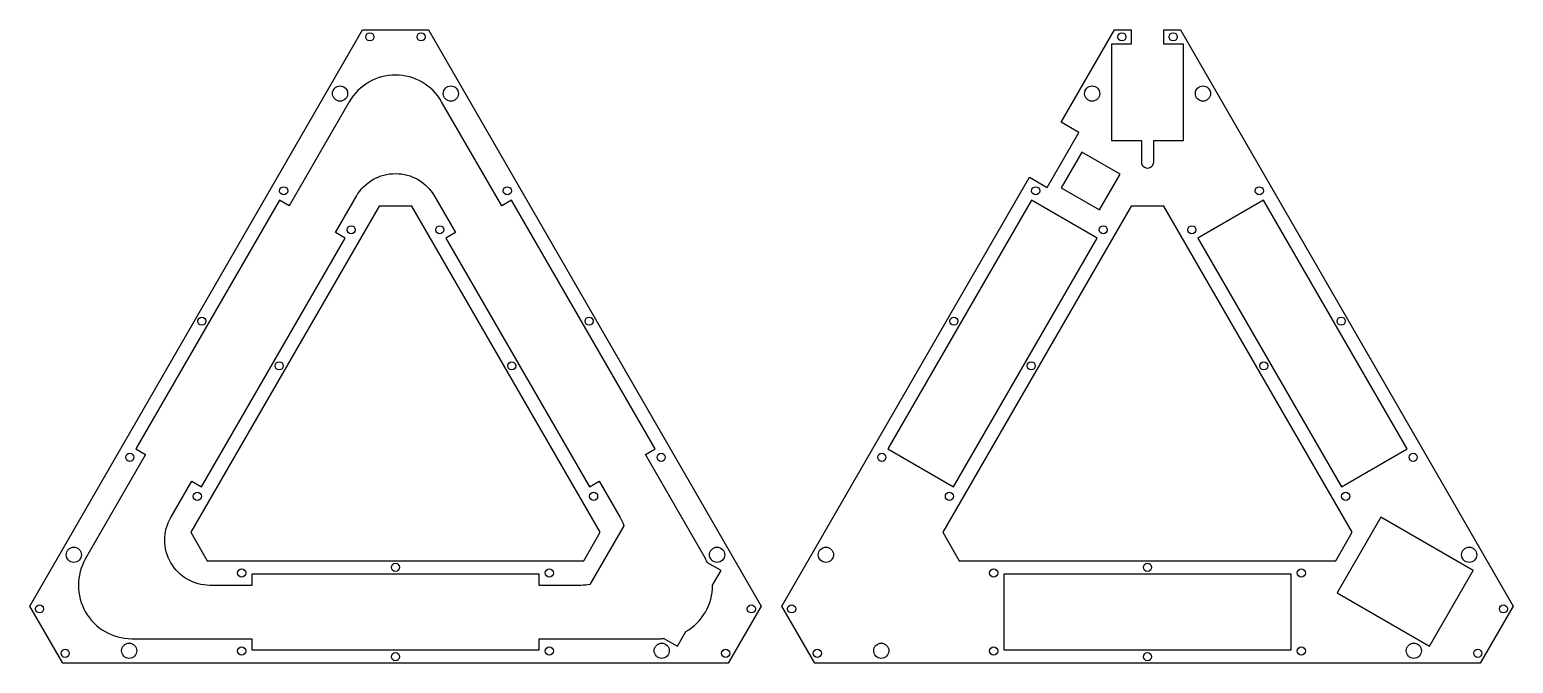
# Model space of a CAD drawing. Extents: x 89 to 634, y 56 to 529.
# Drawn here: x 272.4 to 633.9, y 56.1 to 210.5 of the extents above; entities that cross this region are included whole.
import ezdxf

# ---------------------------------------------------------------- set-up
doc = ezdxf.new("R2010")
doc.units = 0
doc.layers.get('0').update_dxf_attribs({"linetype": 'CONTINUOUS'})

msp = doc.modelspace()

# ---------------------------------------------------------------- linework, layer by layer
at = {"color": 7}
for p, q in [((272.37881, 70.047755), (353.45508, 210.475975)), ((353.45508, 210.475975), (369.55508, 210.475975)), ((369.55508, 210.475975), (450.63135, 70.047755)), ((523.70762, 187.959315), (536.70762, 210.475975)), ((536.70762, 210.475975), (540.75762, 210.475975)), ((540.75762, 210.475975), (540.75762, 206.975975)), ((548.75762, 206.975975), (548.75762, 210.475975)), ((548.75762, 210.475975), (552.80762, 210.475975)), ((552.80762, 210.475975), (633.88389, 70.047755)), ((356.24507, 208.725955), (356.24507, 208.725955)), ((368.74507, 208.725955), (368.74507, 208.725955)), ((540.75762, 206.975975), (536.00762, 206.975975)), ((536.00762, 206.975975), (536.00762, 183.475975)), ((539.49763, 208.725955), (539.49763, 208.725955)), ((553.50762, 206.975975), (548.75762, 206.975975)), ((551.99763, 208.725955), (551.99763, 208.725955)), ((553.50762, 183.475975), (553.50762, 206.975975)), ((350.24675, 192.918975), (335.6131, 167.572745)), ((349.85507, 194.912695), (349.85507, 194.912695)), ((376.85507, 194.912695), (376.85507, 194.912695)), ((533.10763, 194.912695), (533.10763, 194.912695)), ((560.10763, 194.912695), (560.10763, 194.912695)), ((520.28775, 172.035915), (528.03775, 185.459315)), ((528.03775, 185.459315), (523.70762, 187.959315)), ((536.00762, 183.475975), (543.25762, 183.475975)), ((543.25762, 183.475975), (543.25762, 178.249945)), ((546.25762, 183.475975), (553.50762, 183.475975)), ((546.25762, 178.249945), (546.25762, 183.475975)), ((528.73952, 180.667145), (523.71624, 171.966555)), ((538.09914, 175.263365), (528.73952, 180.667145)), ((455.63135, 70.047755), (515.95762, 174.535915)), ((515.95762, 174.535915), (520.28775, 172.035915)), ((533.07586, 166.562785), (538.09914, 175.263365)), ((335.24876, 171.226965), (335.24876, 171.226965)), ((346.87143, 161.072755), (351.9788, 169.918985)), ((371.03136, 169.918985), (376.13873, 161.072755)), ((389.7414, 171.226965), (389.7414, 171.226965)), ((518.50129, 171.226965), (518.50129, 171.226965)), ((523.71624, 171.966555), (533.07586, 166.562785)), ((572.99397, 171.226965), (572.99397, 171.226965)), ((333.23153, 168.947745), (298.23153, 108.325975)), ((357.50508, 167.490785), (311.63008, 88.032945)), ((335.6131, 167.572745), (333.23153, 168.947745)), ((365.50508, 167.490785), (357.50508, 167.490785)), ((411.38008, 88.032945), (365.50508, 167.490785)), ((389.77863, 168.947745), (387.39706, 167.572745)), ((424.77863, 108.325965), (389.77863, 168.947745)), ((516.48407, 168.947755), (481.48407, 108.325975)), ((540.75762, 167.490785), (494.88262, 88.032945)), ((532.50554, 159.697755), (516.48407, 168.947755)), ((548.75762, 167.490785), (540.75762, 167.490785)), ((594.63262, 88.032945), (548.75762, 167.490785)), ((573.03117, 168.947755), (557.0097, 159.697755)), ((608.03117, 108.325975), (573.03117, 168.947755)), ((314.253, 99.075975), (349.253, 159.697755)), ((349.253, 159.697755), (346.87143, 161.072755)), ((351.70323, 161.726965), (351.70323, 161.726965)), ((373.28694, 161.726965), (373.28694, 161.726965)), ((376.13873, 161.072755), (373.75716, 159.697755)), ((373.75716, 159.697755), (408.75716, 99.075975)), ((497.50554, 99.075975), (532.50554, 159.697755)), ((534.95576, 161.726965), (534.95576, 161.726965)), ((556.53944, 161.726965), (556.53944, 161.726965)), ((557.0097, 159.697755), (592.0097, 99.075975)), ((315.30888, 139.450085), (315.30888, 139.450085)), ((409.67921, 139.453655), (409.67921, 139.453655)), ((498.56141, 139.450085), (498.56141, 139.450085)), ((592.93177, 139.453655), (592.93177, 139.453655)), ((334.15565, 128.573645), (334.15565, 128.573645)), ((390.83659, 128.570075), (390.83659, 128.570075)), ((517.40821, 128.573645), (517.40821, 128.573645)), ((574.08912, 128.570075), (574.08912, 128.570075)), ((297.7613, 106.296755), (297.7613, 106.296755)), ((298.23153, 108.325975), (300.6131, 106.950975)), ((422.39706, 106.950965), (424.77863, 108.325965)), ((437.03072, 81.604735), (422.39706, 106.950965)), ((427.22886, 106.296755), (427.22886, 106.296755)), ((481.01383, 106.296755), (481.01383, 106.296755)), ((481.48407, 108.325975), (497.50554, 99.075975)), ((592.0097, 99.075975), (608.03117, 108.325975)), ((610.48139, 106.296755), (610.48139, 106.296755)), ((306.76406, 91.604745), (311.87143, 100.450975)), ((311.87143, 100.450975), (314.253, 99.075975)), ((408.75716, 99.075975), (411.13873, 100.450975)), ((314.21577, 96.796755), (314.21577, 96.796755)), ((410.77439, 96.796755), (410.77439, 96.796755)), ((497.4683, 96.796755), (497.4683, 96.796755)), ((594.02693, 96.796755), (594.02693, 96.796755)), ((601.57922, 91.701085), (590.92922, 73.254745)), ((624.09588, 78.701085), (601.57922, 91.701085)), ((311.63008, 88.032945), (315.63008, 81.104745)), ((407.38008, 81.104745), (411.38008, 88.032945)), ((417.13642, 89.639505), (408.86694, 75.316325)), ((494.88262, 88.032945), (498.88262, 81.104745)), ((590.63262, 81.104745), (594.63262, 88.032945)), ((284.98199, 82.549235), (284.98199, 82.549235)), ((315.63008, 81.104745), (407.38008, 81.104745)), ((441.72817, 82.549235), (441.72817, 82.549235)), ((468.23455, 82.549235), (468.23455, 82.549235)), ((498.88262, 81.104745), (590.63262, 81.104745)), ((624.98068, 82.549235), (624.98068, 82.549235)), ((325.00761, 78.104745), (325.00761, 78.104745)), ((396.50508, 77.854745), (326.50508, 77.854745)), ((326.50508, 77.854745), (326.50508, 75.104745)), ((362.49302, 79.484745), (362.49302, 79.484745)), ((396.50508, 75.104745), (396.50508, 77.854745)), ((399.98255, 78.104745), (399.98255, 78.104745)), ((438.77238, 75.114075), (440.84334, 78.701075)), ((508.26014, 78.104745), (508.26014, 78.104745)), ((579.75762, 77.854745), (509.75762, 77.854745)), ((509.75762, 77.854745), (509.75762, 59.354745)), ((545.74555, 79.484745), (545.74555, 79.484745)), ((579.75762, 59.354745), (579.75762, 77.854745)), ((583.23512, 78.104745), (583.23512, 78.104745)), ((613.44588, 60.254745), (624.09588, 78.701085)), ((326.50508, 75.104745), (316.29033, 75.104745)), ((406.71983, 75.104745), (396.50508, 75.104745)), ((590.92922, 73.254745), (613.44588, 60.254745)), ((280.42881, 56.104745), (272.37881, 70.047755)), ((275.78434, 69.363895), (275.78434, 69.363895)), ((450.63135, 70.047755), (442.58135, 56.104745)), ((449.20582, 69.363895), (449.20582, 69.363895)), ((463.68135, 56.104745), (455.63135, 70.047755)), ((459.03691, 69.363895), (459.03691, 69.363895)), ((633.88389, 70.047755), (625.83389, 56.104745)), ((632.45832, 69.363895), (632.45832, 69.363895)), ((297.23778, 62.104745), (326.50508, 62.104745)), ((326.50508, 62.104745), (326.50508, 59.354745)), ((396.50508, 59.354745), (396.50508, 62.104745)), ((426.90363, 62.154045), (430.19334, 60.254735)), ((282.03434, 58.538585), (282.03434, 58.538585)), ((298.48199, 59.166545), (298.48199, 59.166545)), ((325.00761, 59.104745), (325.00761, 59.104745)), ((326.50508, 59.354745), (396.50508, 59.354745)), ((399.98255, 59.104745), (399.98255, 59.104745)), ((428.22817, 59.166545), (428.22817, 59.166545)), ((442.95582, 58.538585), (442.95582, 58.538585)), ((465.28691, 58.538585), (465.28691, 58.538585)), ((481.73455, 59.166545), (481.73455, 59.166545)), ((508.26014, 59.104745), (508.26014, 59.104745)), ((509.75762, 59.354745), (579.75762, 59.354745)), ((583.23512, 59.104745), (583.23512, 59.104745)), ((611.48068, 59.166545), (611.48068, 59.166545)), ((626.20832, 58.538585), (626.20832, 58.538585)), ((442.58135, 56.104745), (280.42881, 56.104745)), ((362.49714, 57.724735), (362.49714, 57.724735)), ((625.83389, 56.104745), (463.68135, 56.104745)), ((545.7497, 57.724735), (545.7497, 57.724735))]:
    msp.add_line(p, q, dxfattribs=at)
for points in [[(354.26507, 208.725955), (354.26507, 209.272717), (354.708308, 209.715955), (355.25507, 209.715955)], [(355.25507, 209.715955), (355.801832, 209.715955), (356.24507, 209.272717), (356.24507, 208.725955)], [(366.76507, 208.725955), (366.76507, 209.272717), (367.208308, 209.715955), (367.75507, 209.715955)], [(367.75507, 209.715955), (368.301832, 209.715955), (368.74507, 209.272717), (368.74507, 208.725955)], [(537.51763, 208.725955), (537.51763, 209.272717), (537.960868, 209.715955), (538.50763, 209.715955)], [(538.50763, 209.715955), (539.054392, 209.715955), (539.49763, 209.272717), (539.49763, 208.725955)], [(550.01763, 208.725955), (550.01763, 209.272717), (550.460868, 209.715955), (551.00763, 209.715955)], [(551.00763, 209.715955), (551.554392, 209.715955), (551.99763, 209.272717), (551.99763, 208.725955)], [(355.25507, 207.735955), (354.708308, 207.735955), (354.26507, 208.179193), (354.26507, 208.725955)], [(356.24507, 208.725955), (356.24507, 208.179193), (355.801832, 207.735955), (355.25507, 207.735955)], [(367.75507, 207.735955), (367.208308, 207.735955), (366.76507, 208.179193), (366.76507, 208.725955)], [(368.74507, 208.725955), (368.74507, 208.179193), (368.301832, 207.735955), (367.75507, 207.735955)], [(538.50763, 207.735955), (537.960868, 207.735955), (537.51763, 208.179193), (537.51763, 208.725955)], [(539.49763, 208.725955), (539.49763, 208.179193), (539.054392, 207.735955), (538.50763, 207.735955)], [(551.00763, 207.735955), (550.460868, 207.735955), (550.01763, 208.179193), (550.01763, 208.725955)], [(551.99763, 208.725955), (551.99763, 208.179193), (551.554392, 207.735955), (551.00763, 207.735955)], [(361.50508, 199.418974), (356.860628, 199.418974), (352.568976, 196.941189), (350.24675, 192.918975)], [(372.76341, 192.918975), (370.441184, 196.941189), (366.149532, 199.418974), (361.50508, 199.418974)], [(346.15507, 194.912695), (346.15507, 195.403345), (346.34998, 195.8739), (346.696922, 196.220842)], [(346.696922, 196.220842), (347.043865, 196.567785), (347.51442, 196.762695), (348.00507, 196.762695)], [(348.00507, 196.762695), (348.495721, 196.762695), (348.966275, 196.567785), (349.313218, 196.220842)], [(349.313218, 196.220842), (349.66016, 195.8739), (349.85507, 195.403345), (349.85507, 194.912695)], [(373.15507, 194.912695), (373.15507, 195.403345), (373.34998, 195.8739), (373.696922, 196.220842)], [(373.696922, 196.220842), (374.043865, 196.567785), (374.51442, 196.762695), (375.00507, 196.762695)], [(375.00507, 196.762695), (375.495721, 196.762695), (375.966275, 196.567785), (376.313218, 196.220842)], [(376.313218, 196.220842), (376.66016, 195.8739), (376.85507, 195.403345), (376.85507, 194.912695)], [(529.40763, 194.912695), (529.40763, 195.403345), (529.60254, 195.8739), (529.949482, 196.220842)], [(529.949482, 196.220842), (530.296425, 196.567785), (530.76698, 196.762695), (531.25763, 196.762695)], [(531.25763, 196.762695), (531.748281, 196.762695), (532.218835, 196.567785), (532.565778, 196.220842)], [(532.565778, 196.220842), (532.91272, 195.8739), (533.10763, 195.403345), (533.10763, 194.912695)], [(556.40763, 194.912695), (556.40763, 195.403345), (556.60254, 195.8739), (556.949482, 196.220842)], [(556.949482, 196.220842), (557.296425, 196.567785), (557.76698, 196.762695), (558.25763, 196.762695)], [(558.25763, 196.762695), (558.748281, 196.762695), (559.218835, 196.567785), (559.565778, 196.220842)], [(559.565778, 196.220842), (559.91272, 195.8739), (560.10763, 195.403345), (560.10763, 194.912695)], [(346.696922, 193.604547), (346.34998, 193.95149), (346.15507, 194.422044), (346.15507, 194.912695)], [(348.00507, 193.062695), (347.51442, 193.062695), (347.043865, 193.257605), (346.696922, 193.604547)], [(349.313218, 193.604547), (348.966275, 193.257605), (348.495721, 193.062695), (348.00507, 193.062695)], [(349.85507, 194.912695), (349.85507, 194.422044), (349.66016, 193.95149), (349.313218, 193.604547)], [(387.39706, 167.572745), (387.39706, 167.572745), (372.76341, 192.918975), (372.76341, 192.918975)], [(373.696922, 193.604547), (373.34998, 193.95149), (373.15507, 194.422044), (373.15507, 194.912695)], [(375.00507, 193.062695), (374.51442, 193.062695), (374.043865, 193.257605), (373.696922, 193.604547)], [(376.313218, 193.604547), (375.966275, 193.257605), (375.495721, 193.062695), (375.00507, 193.062695)], [(376.85507, 194.912695), (376.85507, 194.422044), (376.66016, 193.95149), (376.313218, 193.604547)], [(529.949482, 193.604547), (529.60254, 193.95149), (529.40763, 194.422044), (529.40763, 194.912695)], [(531.25763, 193.062695), (530.76698, 193.062695), (530.296425, 193.257605), (529.949482, 193.604547)], [(532.565778, 193.604547), (532.218835, 193.257605), (531.748281, 193.062695), (531.25763, 193.062695)], [(533.10763, 194.912695), (533.10763, 194.422044), (532.91272, 193.95149), (532.565778, 193.604547)], [(556.949482, 193.604547), (556.60254, 193.95149), (556.40763, 194.422044), (556.40763, 194.912695)], [(558.25763, 193.062695), (557.76698, 193.062695), (557.296425, 193.257605), (556.949482, 193.604547)], [(559.565778, 193.604547), (559.218835, 193.257605), (558.748281, 193.062695), (558.25763, 193.062695)], [(560.10763, 194.912695), (560.10763, 194.422044), (559.91272, 193.95149), (559.565778, 193.604547)], [(543.25762, 178.249945), (543.25762, 177.714046), (543.543518, 177.218856), (544.00762, 176.950907)], [(545.50762, 176.950907), (545.971722, 177.218856), (546.25762, 177.714046), (546.25762, 178.249945)], [(351.9788, 169.918985), (353.943761, 173.322397), (357.575158, 175.418986), (361.50508, 175.418986)], [(361.50508, 175.418986), (365.435002, 175.418986), (369.066399, 173.322397), (371.03136, 169.918985)], [(544.00762, 176.950907), (544.471722, 176.682957), (545.043518, 176.682957), (545.50762, 176.950907)], [(333.26876, 171.226965), (333.26876, 171.773727), (333.711998, 172.216965), (334.25876, 172.216965)], [(334.25876, 170.236965), (333.711998, 170.236965), (333.26876, 170.680203), (333.26876, 171.226965)], [(334.25876, 172.216965), (334.805522, 172.216965), (335.24876, 171.773727), (335.24876, 171.226965)], [(335.24876, 171.226965), (335.24876, 170.680203), (334.805522, 170.236965), (334.25876, 170.236965)], [(387.7614, 171.226965), (387.7614, 171.773727), (388.204638, 172.216965), (388.7514, 172.216965)], [(388.7514, 170.236965), (388.204638, 170.236965), (387.7614, 170.680203), (387.7614, 171.226965)], [(388.7514, 172.216965), (389.298162, 172.216965), (389.7414, 171.773727), (389.7414, 171.226965)], [(389.7414, 171.226965), (389.7414, 170.680203), (389.298162, 170.236965), (388.7514, 170.236965)], [(516.52129, 171.226965), (516.52129, 171.773727), (516.964528, 172.216965), (517.51129, 172.216965)], [(517.51129, 170.236965), (516.964528, 170.236965), (516.52129, 170.680203), (516.52129, 171.226965)], [(517.51129, 172.216965), (518.058052, 172.216965), (518.50129, 171.773727), (518.50129, 171.226965)], [(518.50129, 171.226965), (518.50129, 170.680203), (518.058052, 170.236965), (517.51129, 170.236965)], [(571.01397, 171.226965), (571.01397, 171.773727), (571.457208, 172.216965), (572.00397, 172.216965)], [(572.00397, 170.236965), (571.457208, 170.236965), (571.01397, 170.680203), (571.01397, 171.226965)], [(572.00397, 172.216965), (572.550732, 172.216965), (572.99397, 171.773727), (572.99397, 171.226965)], [(572.99397, 171.226965), (572.99397, 170.680203), (572.550732, 170.236965), (572.00397, 170.236965)], [(349.72323, 161.726965), (349.72323, 162.273727), (350.166468, 162.716965), (350.71323, 162.716965)], [(350.71323, 162.716965), (351.259992, 162.716965), (351.70323, 162.273727), (351.70323, 161.726965)], [(371.30694, 161.726965), (371.30694, 162.273727), (371.750178, 162.716965), (372.29694, 162.716965)], [(372.29694, 162.716965), (372.843702, 162.716965), (373.28694, 162.273727), (373.28694, 161.726965)], [(532.97576, 161.726965), (532.97576, 162.273727), (533.418998, 162.716965), (533.96576, 162.716965)], [(533.96576, 162.716965), (534.512522, 162.716965), (534.95576, 162.273727), (534.95576, 161.726965)], [(554.55944, 161.726965), (554.55944, 162.273727), (555.002678, 162.716965), (555.54944, 162.716965)], [(555.54944, 162.716965), (556.096202, 162.716965), (556.53944, 162.273727), (556.53944, 161.726965)], [(350.71323, 160.736965), (350.166468, 160.736965), (349.72323, 161.180203), (349.72323, 161.726965)], [(351.70323, 161.726965), (351.70323, 161.180203), (351.259992, 160.736965), (350.71323, 160.736965)], [(372.29694, 160.736965), (371.750178, 160.736965), (371.30694, 161.180203), (371.30694, 161.726965)], [(373.28694, 161.726965), (373.28694, 161.180203), (372.843702, 160.736965), (372.29694, 160.736965)], [(533.96576, 160.736965), (533.418998, 160.736965), (532.97576, 161.180203), (532.97576, 161.726965)], [(534.95576, 161.726965), (534.95576, 161.180203), (534.512522, 160.736965), (533.96576, 160.736965)], [(555.54944, 160.736965), (555.002678, 160.736965), (554.55944, 161.180203), (554.55944, 161.726965)], [(556.53944, 161.726965), (556.53944, 161.180203), (556.096202, 160.736965), (555.54944, 160.736965)], [(313.32888, 139.450085), (313.32888, 139.996847), (313.772118, 140.440085), (314.31888, 140.440085)], [(314.31888, 138.460085), (313.772118, 138.460085), (313.32888, 138.903323), (313.32888, 139.450085)], [(314.31888, 140.440085), (314.865642, 140.440085), (315.30888, 139.996847), (315.30888, 139.450085)], [(315.30888, 139.450085), (315.30888, 138.903323), (314.865642, 138.460085), (314.31888, 138.460085)], [(407.69921, 139.453655), (407.69921, 140.000417), (408.142448, 140.443655), (408.68921, 140.443655)], [(408.68921, 138.463655), (408.142448, 138.463655), (407.69921, 138.906893), (407.69921, 139.453655)], [(408.68921, 140.443655), (409.235972, 140.443655), (409.67921, 140.000417), (409.67921, 139.453655)], [(409.67921, 139.453655), (409.67921, 138.906893), (409.235972, 138.463655), (408.68921, 138.463655)], [(496.58141, 139.450085), (496.58141, 139.996847), (497.024648, 140.440085), (497.57141, 140.440085)], [(497.57141, 138.460085), (497.024648, 138.460085), (496.58141, 138.903323), (496.58141, 139.450085)], [(497.57141, 140.440085), (498.118172, 140.440085), (498.56141, 139.996847), (498.56141, 139.450085)], [(498.56141, 139.450085), (498.56141, 138.903323), (498.118172, 138.460085), (497.57141, 138.460085)], [(590.95177, 139.453655), (590.95177, 140.000417), (591.395008, 140.443655), (591.94177, 140.443655)], [(591.94177, 138.463655), (591.395008, 138.463655), (590.95177, 138.906893), (590.95177, 139.453655)], [(591.94177, 140.443655), (592.488532, 140.443655), (592.93177, 140.000417), (592.93177, 139.453655)], [(592.93177, 139.453655), (592.93177, 138.906893), (592.488532, 138.463655), (591.94177, 138.463655)], [(332.17565, 128.573645), (332.17565, 129.120407), (332.618888, 129.563645), (333.16565, 129.563645)], [(333.16565, 127.583645), (332.618888, 127.583645), (332.17565, 128.026883), (332.17565, 128.573645)], [(333.16565, 129.563645), (333.712412, 129.563645), (334.15565, 129.120407), (334.15565, 128.573645)], [(334.15565, 128.573645), (334.15565, 128.026883), (333.712412, 127.583645), (333.16565, 127.583645)], [(388.85659, 128.570075), (388.85659, 129.116837), (389.299828, 129.560075), (389.84659, 129.560075)], [(389.84659, 127.580075), (389.299828, 127.580075), (388.85659, 128.023313), (388.85659, 128.570075)], [(389.84659, 129.560075), (390.393352, 129.560075), (390.83659, 129.116837), (390.83659, 128.570075)], [(390.83659, 128.570075), (390.83659, 128.023313), (390.393352, 127.580075), (389.84659, 127.580075)], [(515.42821, 128.573645), (515.42821, 129.120407), (515.871448, 129.563645), (516.41821, 129.563645)], [(516.41821, 127.583645), (515.871448, 127.583645), (515.42821, 128.026883), (515.42821, 128.573645)], [(516.41821, 129.563645), (516.964972, 129.563645), (517.40821, 129.120407), (517.40821, 128.573645)], [(517.40821, 128.573645), (517.40821, 128.026883), (516.964972, 127.583645), (516.41821, 127.583645)], [(572.10912, 128.570075), (572.10912, 129.116837), (572.552358, 129.560075), (573.09912, 129.560075)], [(573.09912, 127.580075), (572.552358, 127.580075), (572.10912, 128.023313), (572.10912, 128.570075)], [(573.09912, 129.560075), (573.645882, 129.560075), (574.08912, 129.116837), (574.08912, 128.570075)], [(574.08912, 128.570075), (574.08912, 128.023313), (573.645882, 127.580075), (573.09912, 127.580075)], [(300.6131, 106.950975), (300.6131, 106.950975), (285.97945, 81.604745), (285.97945, 81.604745)], [(295.7813, 106.296755), (295.7813, 106.843517), (296.224538, 107.286755), (296.7713, 107.286755)], [(296.7713, 105.306755), (296.224538, 105.306755), (295.7813, 105.749993), (295.7813, 106.296755)], [(296.7713, 107.286755), (297.318062, 107.286755), (297.7613, 106.843517), (297.7613, 106.296755)], [(297.7613, 106.296755), (297.7613, 105.749993), (297.318062, 105.306755), (296.7713, 105.306755)], [(425.24886, 106.296755), (425.24886, 106.843517), (425.692098, 107.286755), (426.23886, 107.286755)], [(426.23886, 105.306755), (425.692098, 105.306755), (425.24886, 105.749993), (425.24886, 106.296755)], [(426.23886, 107.286755), (426.785622, 107.286755), (427.22886, 106.843517), (427.22886, 106.296755)], [(427.22886, 106.296755), (427.22886, 105.749993), (426.785622, 105.306755), (426.23886, 105.306755)], [(479.03383, 106.296755), (479.03383, 106.843517), (479.477068, 107.286755), (480.02383, 107.286755)], [(480.02383, 105.306755), (479.477068, 105.306755), (479.03383, 105.749993), (479.03383, 106.296755)], [(480.02383, 107.286755), (480.570592, 107.286755), (481.01383, 106.843517), (481.01383, 106.296755)], [(481.01383, 106.296755), (481.01383, 105.749993), (480.570592, 105.306755), (480.02383, 105.306755)], [(608.50139, 106.296755), (608.50139, 106.843517), (608.944628, 107.286755), (609.49139, 107.286755)], [(609.49139, 105.306755), (608.944628, 105.306755), (608.50139, 105.749993), (608.50139, 106.296755)], [(609.49139, 107.286755), (610.038152, 107.286755), (610.48139, 106.843517), (610.48139, 106.296755)], [(610.48139, 106.296755), (610.48139, 105.749993), (610.038152, 105.306755), (609.49139, 105.306755)], [(312.23577, 96.796755), (312.23577, 97.343517), (312.679008, 97.786755), (313.22577, 97.786755)], [(313.22577, 97.786755), (313.772532, 97.786755), (314.21577, 97.343517), (314.21577, 96.796755)], [(408.79439, 96.796755), (408.79439, 97.343517), (409.237628, 97.786755), (409.78439, 97.786755)], [(409.78439, 97.786755), (410.331152, 97.786755), (410.77439, 97.343517), (410.77439, 96.796755)], [(411.13873, 100.450975), (411.13873, 100.450975), (416.24611, 91.604745), (416.24611, 91.604745)], [(495.4883, 96.796755), (495.4883, 97.343517), (495.931538, 97.786755), (496.4783, 97.786755)], [(496.4783, 97.786755), (497.025062, 97.786755), (497.4683, 97.343517), (497.4683, 96.796755)], [(592.04693, 96.796755), (592.04693, 97.343517), (592.490168, 97.786755), (593.03693, 97.786755)], [(593.03693, 97.786755), (593.583692, 97.786755), (594.02693, 97.343517), (594.02693, 96.796755)], [(313.22577, 95.806755), (312.679008, 95.806755), (312.23577, 96.249993), (312.23577, 96.796755)], [(314.21577, 96.796755), (314.21577, 96.249993), (313.772532, 95.806755), (313.22577, 95.806755)], [(409.78439, 95.806755), (409.237628, 95.806755), (408.79439, 96.249993), (408.79439, 96.796755)], [(410.77439, 96.796755), (410.77439, 96.249993), (410.331152, 95.806755), (409.78439, 95.806755)], [(496.4783, 95.806755), (495.931538, 95.806755), (495.4883, 96.249993), (495.4883, 96.796755)], [(497.4683, 96.796755), (497.4683, 96.249993), (497.025062, 95.806755), (496.4783, 95.806755)], [(593.03693, 95.806755), (592.490168, 95.806755), (592.04693, 96.249993), (592.04693, 96.796755)], [(594.02693, 96.796755), (594.02693, 96.249993), (593.583692, 95.806755), (593.03693, 95.806755)], [(306.764058, 80.604749), (304.799099, 84.00816), (304.7991, 88.201334), (306.76406, 91.604745)], [(416.24611, 91.604745), (416.606561, 90.980421), (416.904765, 90.322176), (417.13642, 89.639505)], [(281.28199, 82.549235), (281.28199, 83.039885), (281.4769, 83.51044), (281.823842, 83.857382)], [(281.823842, 83.857382), (282.170785, 84.204325), (282.641339, 84.399235), (283.13199, 84.399235)], [(283.13199, 84.399235), (283.622641, 84.399235), (284.093195, 84.204325), (284.440138, 83.857382)], [(284.440138, 83.857382), (284.78708, 83.51044), (284.98199, 83.039885), (284.98199, 82.549235)], [(438.02817, 82.549235), (438.02817, 83.039885), (438.22308, 83.51044), (438.570022, 83.857382)], [(438.570022, 83.857382), (438.916965, 84.204325), (439.38752, 84.399235), (439.87817, 84.399235)], [(439.87817, 84.399235), (440.368821, 84.399235), (440.839375, 84.204325), (441.186318, 83.857382)], [(441.186318, 83.857382), (441.53326, 83.51044), (441.72817, 83.039885), (441.72817, 82.549235)], [(464.53455, 82.549235), (464.53455, 83.039885), (464.72946, 83.51044), (465.076402, 83.857382)], [(465.076402, 83.857382), (465.423345, 84.204325), (465.8939, 84.399235), (466.38455, 84.399235)], [(466.38455, 84.399235), (466.875201, 84.399235), (467.345755, 84.204325), (467.692698, 83.857382)], [(467.692698, 83.857382), (468.03964, 83.51044), (468.23455, 83.039885), (468.23455, 82.549235)], [(621.28068, 82.549235), (621.28068, 83.039885), (621.47559, 83.51044), (621.822532, 83.857382)], [(621.822532, 83.857382), (622.169475, 84.204325), (622.64003, 84.399235), (623.13068, 84.399235)], [(623.13068, 84.399235), (623.621331, 84.399235), (624.091885, 84.204325), (624.438828, 83.857382)], [(624.438828, 83.857382), (624.78577, 83.51044), (624.98068, 83.039885), (624.98068, 82.549235)], [(281.823842, 81.241087), (281.4769, 81.58803), (281.28199, 82.058584), (281.28199, 82.549235)], [(283.13199, 80.699235), (282.641339, 80.699235), (282.170785, 80.894145), (281.823842, 81.241087)], [(284.440138, 81.241087), (284.093195, 80.894145), (283.622641, 80.699235), (283.13199, 80.699235)], [(285.97945, 81.604745), (283.657224, 77.582531), (283.657224, 72.626959), (285.97945, 68.604745)], [(284.98199, 82.549235), (284.98199, 82.058584), (284.78708, 81.58803), (284.440138, 81.241087)], [(316.29033, 75.104745), (312.36041, 75.104748), (308.729016, 77.201338), (306.764058, 80.604749)], [(360.51302, 79.484745), (360.51302, 80.031507), (360.956258, 80.474745), (361.50302, 80.474745)], [(361.50302, 80.474745), (362.049782, 80.474745), (362.49302, 80.031507), (362.49302, 79.484745)], [(437.55363, 80.600395), (437.393996, 80.94261), (437.219527, 81.277708), (437.03072, 81.604735)], [(440.84334, 78.701075), (440.84334, 78.701075), (437.55363, 80.600395), (437.55363, 80.600395)], [(438.570022, 81.241087), (438.22308, 81.58803), (438.02817, 82.058584), (438.02817, 82.549235)], [(439.87817, 80.699235), (439.38752, 80.699235), (438.916965, 80.894145), (438.570022, 81.241087)], [(441.186318, 81.241087), (440.839375, 80.894145), (440.368821, 80.699235), (439.87817, 80.699235)], [(441.72817, 82.549235), (441.72817, 82.058584), (441.53326, 81.58803), (441.186318, 81.241087)], [(465.076402, 81.241087), (464.72946, 81.58803), (464.53455, 82.058584), (464.53455, 82.549235)], [(466.38455, 80.699235), (465.8939, 80.699235), (465.423345, 80.894145), (465.076402, 81.241087)], [(467.692698, 81.241087), (467.345755, 80.894145), (466.875201, 80.699235), (466.38455, 80.699235)], [(468.23455, 82.549235), (468.23455, 82.058584), (468.03964, 81.58803), (467.692698, 81.241087)], [(543.76555, 79.484745), (543.76555, 80.031507), (544.208788, 80.474745), (544.75555, 80.474745)], [(544.75555, 80.474745), (545.302312, 80.474745), (545.74555, 80.031507), (545.74555, 79.484745)], [(621.822532, 81.241087), (621.47559, 81.58803), (621.28068, 82.058584), (621.28068, 82.549235)], [(623.13068, 80.699235), (622.64003, 80.699235), (622.169475, 80.894145), (621.822532, 81.241087)], [(624.438828, 81.241087), (624.091885, 80.894145), (623.621331, 80.699235), (623.13068, 80.699235)], [(624.98068, 82.549235), (624.98068, 82.058584), (624.78577, 81.58803), (624.438828, 81.241087)], [(323.02761, 78.104745), (323.02761, 78.651507), (323.470848, 79.094745), (324.01761, 79.094745)], [(324.01761, 77.114745), (323.470848, 77.114745), (323.02761, 77.557983), (323.02761, 78.104745)], [(324.01761, 79.094745), (324.564372, 79.094745), (325.00761, 78.651507), (325.00761, 78.104745)], [(325.00761, 78.104745), (325.00761, 77.557983), (324.564372, 77.114745), (324.01761, 77.114745)], [(361.50302, 78.494745), (360.956258, 78.494745), (360.51302, 78.937983), (360.51302, 79.484745)], [(362.49302, 79.484745), (362.49302, 78.937983), (362.049782, 78.494745), (361.50302, 78.494745)], [(398.00255, 78.104745), (398.00255, 78.651507), (398.445788, 79.094745), (398.99255, 79.094745)], [(398.99255, 77.114745), (398.445788, 77.114745), (398.00255, 77.557983), (398.00255, 78.104745)], [(398.99255, 79.094745), (399.539312, 79.094745), (399.98255, 78.651507), (399.98255, 78.104745)], [(399.98255, 78.104745), (399.98255, 77.557983), (399.539312, 77.114745), (398.99255, 77.114745)], [(506.28014, 78.104745), (506.28014, 78.651507), (506.723378, 79.094745), (507.27014, 79.094745)], [(507.27014, 77.114745), (506.723378, 77.114745), (506.28014, 77.557983), (506.28014, 78.104745)], [(507.27014, 79.094745), (507.816902, 79.094745), (508.26014, 78.651507), (508.26014, 78.104745)], [(508.26014, 78.104745), (508.26014, 77.557983), (507.816902, 77.114745), (507.27014, 77.114745)], [(544.75555, 78.494745), (544.208788, 78.494745), (543.76555, 78.937983), (543.76555, 79.484745)], [(545.74555, 79.484745), (545.74555, 78.937983), (545.302312, 78.494745), (544.75555, 78.494745)], [(581.25512, 78.104745), (581.25512, 78.651507), (581.698358, 79.094745), (582.24512, 79.094745)], [(582.24512, 77.114745), (581.698358, 77.114745), (581.25512, 77.557983), (581.25512, 78.104745)], [(582.24512, 79.094745), (582.791882, 79.094745), (583.23512, 78.651507), (583.23512, 78.104745)], [(583.23512, 78.104745), (583.23512, 77.557983), (582.791882, 77.114745), (582.24512, 77.114745)], [(408.86694, 75.316325), (408.159899, 75.175611), (407.440737, 75.104743), (406.71983, 75.104745)], [(432.2643, 63.841745), (436.293959, 66.164414), (438.77572, 70.462953), (438.77238, 75.114075)], [(273.80434, 69.363895), (273.80434, 69.910657), (274.247578, 70.353895), (274.79434, 70.353895)], [(274.79434, 68.373895), (274.247578, 68.373895), (273.80434, 68.817133), (273.80434, 69.363895)], [(274.79434, 70.353895), (275.341102, 70.353895), (275.78434, 69.910657), (275.78434, 69.363895)], [(275.78434, 69.363895), (275.78434, 68.817133), (275.341102, 68.373895), (274.79434, 68.373895)], [(447.22582, 69.363895), (447.22582, 69.910657), (447.669058, 70.353895), (448.21582, 70.353895)], [(448.21582, 68.373895), (447.669058, 68.373895), (447.22582, 68.817133), (447.22582, 69.363895)], [(448.21582, 70.353895), (448.762582, 70.353895), (449.20582, 69.910657), (449.20582, 69.363895)], [(449.20582, 69.363895), (449.20582, 68.817133), (448.762582, 68.373895), (448.21582, 68.373895)], [(457.05691, 69.363895), (457.05691, 69.910657), (457.500148, 70.353895), (458.04691, 70.353895)], [(458.04691, 68.373895), (457.500148, 68.373895), (457.05691, 68.817133), (457.05691, 69.363895)], [(458.04691, 70.353895), (458.593672, 70.353895), (459.03691, 69.910657), (459.03691, 69.363895)], [(459.03691, 69.363895), (459.03691, 68.817133), (458.593672, 68.373895), (458.04691, 68.373895)], [(630.47832, 69.363895), (630.47832, 69.910657), (630.921558, 70.353895), (631.46832, 70.353895)], [(631.46832, 68.373895), (630.921558, 68.373895), (630.47832, 68.817133), (630.47832, 69.363895)], [(631.46832, 70.353895), (632.015082, 70.353895), (632.45832, 69.910657), (632.45832, 69.363895)], [(632.45832, 69.363895), (632.45832, 68.817133), (632.015082, 68.373895), (631.46832, 68.373895)], [(285.97945, 68.604745), (288.301676, 64.582531), (292.593327, 62.104745), (297.23778, 62.104745)], [(396.50508, 62.104745), (396.50508, 62.104745), (425.77239, 62.104745), (425.77239, 62.104745)], [(425.77239, 62.104745), (426.150007, 62.10474), (426.527445, 62.121189), (426.90363, 62.154045)], [(430.19334, 60.254735), (430.19334, 60.254735), (432.2643, 63.841745), (432.2643, 63.841745)], [(280.05434, 58.538585), (280.05434, 59.085347), (280.497578, 59.528585), (281.04434, 59.528585)], [(281.04434, 57.548585), (280.497578, 57.548585), (280.05434, 57.991823), (280.05434, 58.538585)], [(281.04434, 59.528585), (281.591102, 59.528585), (282.03434, 59.085347), (282.03434, 58.538585)], [(282.03434, 58.538585), (282.03434, 57.991823), (281.591102, 57.548585), (281.04434, 57.548585)], [(294.78199, 59.166545), (294.78199, 59.657195), (294.9769, 60.12775), (295.323842, 60.474692)], [(295.323842, 57.858397), (294.9769, 58.20534), (294.78199, 58.675894), (294.78199, 59.166545)], [(295.323842, 60.474692), (295.670785, 60.821635), (296.141339, 61.016545), (296.63199, 61.016545)], [(296.63199, 57.316545), (296.141339, 57.316545), (295.670785, 57.511455), (295.323842, 57.858397)], [(296.63199, 61.016545), (297.122641, 61.016545), (297.593195, 60.821635), (297.940138, 60.474692)], [(297.940138, 57.858397), (297.593195, 57.511455), (297.122641, 57.316545), (296.63199, 57.316545)], [(297.940138, 60.474692), (298.28708, 60.12775), (298.48199, 59.657195), (298.48199, 59.166545)], [(298.48199, 59.166545), (298.48199, 58.675894), (298.28708, 58.20534), (297.940138, 57.858397)], [(323.02761, 59.104745), (323.02761, 59.651507), (323.470848, 60.094745), (324.01761, 60.094745)], [(324.01761, 58.114745), (323.470848, 58.114745), (323.02761, 58.557983), (323.02761, 59.104745)], [(324.01761, 60.094745), (324.564372, 60.094745), (325.00761, 59.651507), (325.00761, 59.104745)], [(325.00761, 59.104745), (325.00761, 58.557983), (324.564372, 58.114745), (324.01761, 58.114745)], [(360.51714, 57.724735), (360.51714, 58.271497), (360.960378, 58.714735), (361.50714, 58.714735)], [(361.50714, 58.714735), (362.053902, 58.714735), (362.49714, 58.271497), (362.49714, 57.724735)], [(398.00255, 59.104745), (398.00255, 59.651507), (398.445788, 60.094745), (398.99255, 60.094745)], [(398.99255, 58.114745), (398.445788, 58.114745), (398.00255, 58.557983), (398.00255, 59.104745)], [(398.99255, 60.094745), (399.539312, 60.094745), (399.98255, 59.651507), (399.98255, 59.104745)], [(399.98255, 59.104745), (399.98255, 58.557983), (399.539312, 58.114745), (398.99255, 58.114745)], [(424.52817, 59.166545), (424.52817, 59.657195), (424.72308, 60.12775), (425.070022, 60.474692)], [(425.070022, 57.858397), (424.72308, 58.20534), (424.52817, 58.675894), (424.52817, 59.166545)], [(425.070022, 60.474692), (425.416965, 60.821635), (425.88752, 61.016545), (426.37817, 61.016545)], [(426.37817, 57.316545), (425.88752, 57.316545), (425.416965, 57.511455), (425.070022, 57.858397)], [(426.37817, 61.016545), (426.868821, 61.016545), (427.339375, 60.821635), (427.686318, 60.474692)], [(427.686318, 57.858397), (427.339375, 57.511455), (426.868821, 57.316545), (426.37817, 57.316545)], [(427.686318, 60.474692), (428.03326, 60.12775), (428.22817, 59.657195), (428.22817, 59.166545)], [(428.22817, 59.166545), (428.22817, 58.675894), (428.03326, 58.20534), (427.686318, 57.858397)], [(440.97582, 58.538585), (440.97582, 59.085347), (441.419058, 59.528585), (441.96582, 59.528585)], [(441.96582, 57.548585), (441.419058, 57.548585), (440.97582, 57.991823), (440.97582, 58.538585)], [(441.96582, 59.528585), (442.512582, 59.528585), (442.95582, 59.085347), (442.95582, 58.538585)], [(442.95582, 58.538585), (442.95582, 57.991823), (442.512582, 57.548585), (441.96582, 57.548585)], [(463.30691, 58.538585), (463.30691, 59.085347), (463.750148, 59.528585), (464.29691, 59.528585)], [(464.29691, 57.548585), (463.750148, 57.548585), (463.30691, 57.991823), (463.30691, 58.538585)], [(464.29691, 59.528585), (464.843672, 59.528585), (465.28691, 59.085347), (465.28691, 58.538585)], [(465.28691, 58.538585), (465.28691, 57.991823), (464.843672, 57.548585), (464.29691, 57.548585)], [(478.03455, 59.166545), (478.03455, 59.657195), (478.22946, 60.12775), (478.576402, 60.474692)], [(478.576402, 57.858397), (478.22946, 58.20534), (478.03455, 58.675894), (478.03455, 59.166545)], [(478.576402, 60.474692), (478.923345, 60.821635), (479.3939, 61.016545), (479.88455, 61.016545)], [(479.88455, 57.316545), (479.3939, 57.316545), (478.923345, 57.511455), (478.576402, 57.858397)], [(479.88455, 61.016545), (480.375201, 61.016545), (480.845755, 60.821635), (481.192698, 60.474692)], [(481.192698, 57.858397), (480.845755, 57.511455), (480.375201, 57.316545), (479.88455, 57.316545)], [(481.192698, 60.474692), (481.53964, 60.12775), (481.73455, 59.657195), (481.73455, 59.166545)], [(481.73455, 59.166545), (481.73455, 58.675894), (481.53964, 58.20534), (481.192698, 57.858397)], [(506.28014, 59.104745), (506.28014, 59.651507), (506.723378, 60.094745), (507.27014, 60.094745)], [(507.27014, 58.114745), (506.723378, 58.114745), (506.28014, 58.557983), (506.28014, 59.104745)], [(507.27014, 60.094745), (507.816902, 60.094745), (508.26014, 59.651507), (508.26014, 59.104745)], [(508.26014, 59.104745), (508.26014, 58.557983), (507.816902, 58.114745), (507.27014, 58.114745)], [(543.7697, 57.724735), (543.7697, 58.271497), (544.212938, 58.714735), (544.7597, 58.714735)], [(544.7597, 58.714735), (545.306462, 58.714735), (545.7497, 58.271497), (545.7497, 57.724735)], [(581.25512, 59.104745), (581.25512, 59.651507), (581.698358, 60.094745), (582.24512, 60.094745)], [(582.24512, 58.114745), (581.698358, 58.114745), (581.25512, 58.557983), (581.25512, 59.104745)], [(582.24512, 60.094745), (582.791882, 60.094745), (583.23512, 59.651507), (583.23512, 59.104745)], [(583.23512, 59.104745), (583.23512, 58.557983), (582.791882, 58.114745), (582.24512, 58.114745)], [(607.78068, 59.166545), (607.78068, 59.657195), (607.97559, 60.12775), (608.322532, 60.474692)], [(608.322532, 57.858397), (607.97559, 58.20534), (607.78068, 58.675894), (607.78068, 59.166545)], [(608.322532, 60.474692), (608.669475, 60.821635), (609.14003, 61.016545), (609.63068, 61.016545)], [(609.63068, 57.316545), (609.14003, 57.316545), (608.669475, 57.511455), (608.322532, 57.858397)], [(609.63068, 61.016545), (610.121331, 61.016545), (610.591885, 60.821635), (610.938828, 60.474692)], [(610.938828, 57.858397), (610.591885, 57.511455), (610.121331, 57.316545), (609.63068, 57.316545)], [(610.938828, 60.474692), (611.28577, 60.12775), (611.48068, 59.657195), (611.48068, 59.166545)], [(611.48068, 59.166545), (611.48068, 58.675894), (611.28577, 58.20534), (610.938828, 57.858397)], [(624.22832, 58.538585), (624.22832, 59.085347), (624.671558, 59.528585), (625.21832, 59.528585)], [(625.21832, 57.548585), (624.671558, 57.548585), (624.22832, 57.991823), (624.22832, 58.538585)], [(625.21832, 59.528585), (625.765082, 59.528585), (626.20832, 59.085347), (626.20832, 58.538585)], [(626.20832, 58.538585), (626.20832, 57.991823), (625.765082, 57.548585), (625.21832, 57.548585)], [(361.50714, 56.734735), (360.960378, 56.734735), (360.51714, 57.177973), (360.51714, 57.724735)], [(362.49714, 57.724735), (362.49714, 57.177973), (362.053902, 56.734735), (361.50714, 56.734735)], [(544.7597, 56.734735), (544.212938, 56.734735), (543.7697, 57.177973), (543.7697, 57.724735)], [(545.7497, 57.724735), (545.7497, 57.177973), (545.306462, 56.734735), (544.7597, 56.734735)]]:
    msp.add_open_spline(points, degree=3, dxfattribs=at)

doc.saveas('drawing.dxf')
